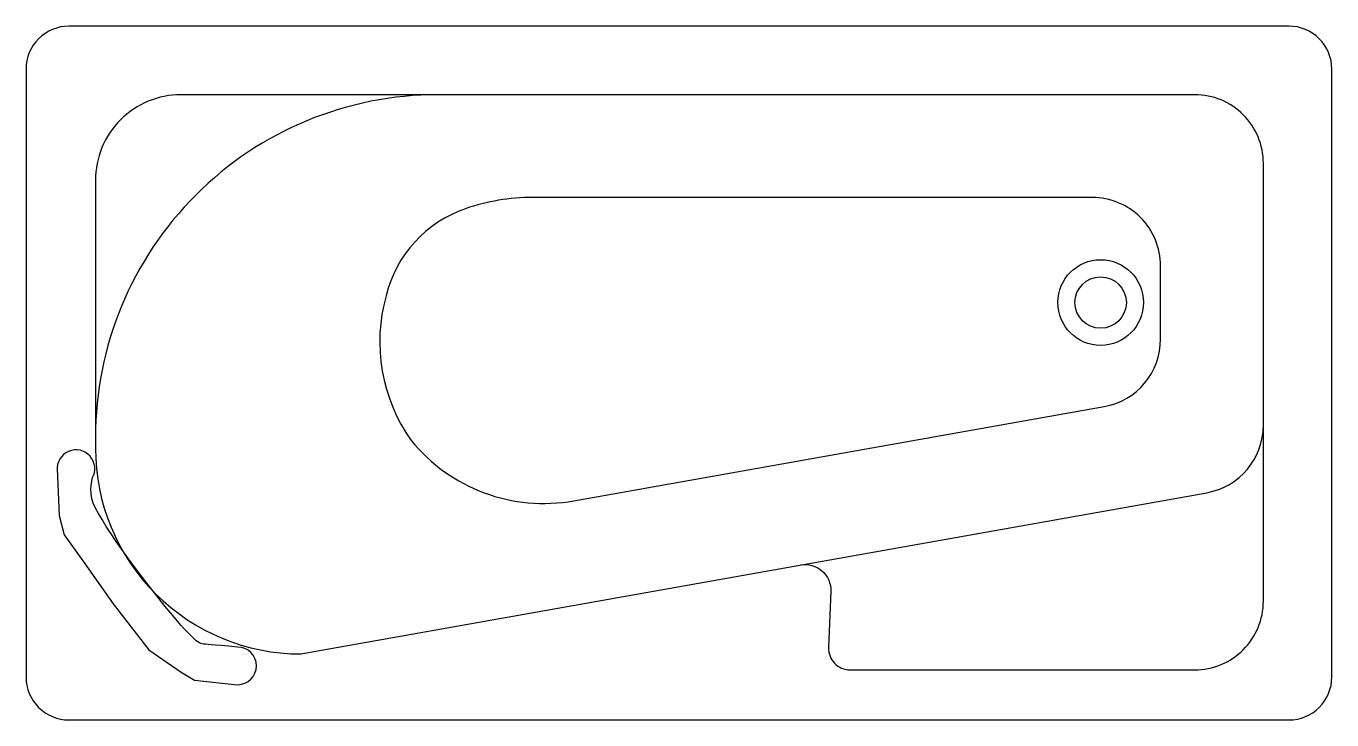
# Model space of a CAD drawing. Extents: x -5978.62 to -5977.1, y -5954.97 to -5954.16.
import ezdxf

# ---------------------------------------------------------------- set-up
doc = ezdxf.new("R2010")
doc.units = 0
doc.header["$LTSCALE"] = 30
doc.layers.get('0').update_dxf_attribs({"linetype": 'CONTINUOUS'})

msp = doc.modelspace()

# ---------------------------------------------------------------- linework, layer by layer
at = {"color": 0}
msp.add_lwpolyline([(-5978.5722, -5954.9684), (-5977.1472, -5954.9684, 0.414214), (-5977.0972, -5954.9184), (-5977.0972, -5954.2084, 0.414214), (-5977.1472, -5954.1584), (-5978.5722, -5954.1584, 0.414214), (-5978.6222, -5954.2084), (-5978.6222, -5954.9184, 0.414214)], format="xyb", close=True, dxfattribs=at)
for points in [[(-5978.1412, -5954.2384, 0.414214), (-5978.5412, -5954.6384), (-5978.5412, -5954.6514)], [(-5977.7176, -5954.7875, -0.478342), (-5977.6824, -5954.8182), (-5977.6849, -5954.884, 0.425328), (-5977.6599, -5954.9099), (-5977.2572, -5954.9099, 0.414214), (-5977.1772, -5954.8299), (-5977.1772, -5954.3184, 0.414214), (-5977.2572, -5954.2384), (-5978.4412, -5954.2384, 0.414214), (-5978.5412, -5954.3384), (-5978.5412, -5954.6514, 0.414214), (-5978.3012, -5954.8914), (-5977.2431, -5954.7031, 0.363529), (-5977.1772, -5954.6243, 0.363529)], [(-5977.9826, -5954.7128), (-5977.3631, -5954.6026, 0.363529), (-5977.2972, -5954.5238), (-5977.2972, -5954.4384, 0.414214), (-5977.3772, -5954.3584), (-5978.0307, -5954.3584, 0.083319), (-5978.109, -5954.3715, 0.25433), (-5978.2018, -5954.4731, 0.225326), (-5978.1725, -5954.6421, 0.272138), (-5977.9824, -5954.7126)], [(-5978.545, -5954.6863, 1.372157), (-5978.5859, -5954.6771, 1.372157)], [(-5978.5859, -5954.6752), (-5978.5835, -5954.7297), (-5978.5776, -5954.7523), (-5978.5538, -5954.7855), (-5978.5206, -5954.833), (-5978.479, -5954.8864), (-5978.441, -5954.9125), (-5978.4256, -5954.9219), (-5978.3752, -5954.9273, 1), (-5978.3752, -5954.8833), (-5978.3858, -5954.8824), (-5978.3942, -5954.8816), (-5978.4009, -5954.8811), (-5978.4059, -5954.8807), (-5978.4097, -5954.8803), (-5978.4125, -5954.88), (-5978.4146, -5954.8798), (-5978.4164, -5954.8794), (-5978.418, -5954.879), (-5978.4197, -5954.8783), (-5978.4215, -5954.8774), (-5978.4236, -5954.8759), (-5978.426, -5954.8739), (-5978.4288, -5954.8712), (-5978.4323, -5954.8676), (-5978.4364, -5954.8631), (-5978.4413, -5954.8576), (-5978.4469, -5954.8511), (-5978.453, -5954.8438), (-5978.4596, -5954.8358), (-5978.4666, -5954.8272), (-5978.4738, -5954.8181), (-5978.4812, -5954.8087), (-5978.4886, -5954.799), (-5978.496, -5954.7891), (-5978.5032, -5954.7793), (-5978.5102, -5954.7696), (-5978.5168, -5954.7601), (-5978.5229, -5954.7511), (-5978.5285, -5954.7425), (-5978.5335, -5954.7346), (-5978.5377, -5954.7275), (-5978.5411, -5954.7212), (-5978.5437, -5954.7154), (-5978.5454, -5954.7099), (-5978.5463, -5954.7044), (-5978.5464, -5954.6985), (-5978.5457, -5954.6918), (-5978.5445, -5954.6854)]]:
    msp.add_lwpolyline(points, format="xyb", dxfattribs=at)
for radius in [0.05, 0.03]:
    msp.add_circle((-5977.3672, -5954.4811), radius, dxfattribs=at)

doc.saveas('drawing.dxf')
